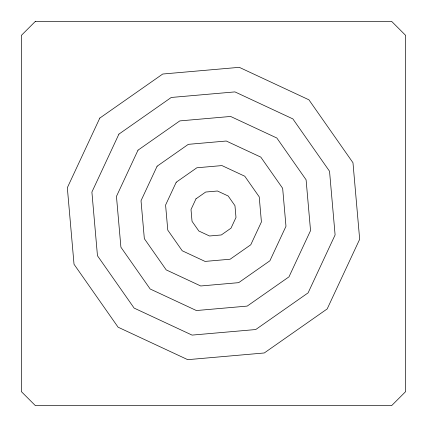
<?xml version="1.0" encoding="UTF-8"?>
<svg xmlns="http://www.w3.org/2000/svg" width="427" height="427" viewBox="0 0 427 427"><rect width="100%" height="100%" fill="white"/><g stroke="black" fill="none" stroke-linecap="round" stroke-linejoin="round"><path stroke-width="0.64" d="M99.801 118.092L67.333 187.725L74.026 264.265L118.092 327.199L187.725 359.667L264.265 352.974L327.199 308.908L359.667 239.275L352.974 162.735L308.908 99.801L239.275 67.333L162.735 74.026L99.801 118.092M118.909 134.126L91.896 192.059L97.463 255.736L134.126 308.091L192.059 335.104L255.736 329.537L308.091 292.874L335.104 234.941L329.537 171.264L292.874 118.909L234.941 91.896L171.264 97.463L118.909 134.126M138.012 150.16L116.459 196.388L120.905 247.201L150.16 288.988L196.388 310.541L247.201 306.095L288.988 276.84L310.541 230.612L306.095 179.799L276.84 138.012L230.612 116.459L179.799 120.905L138.012 150.16M157.12 166.194L141.022 200.722L144.342 238.672L166.194 269.88L200.722 285.978L238.672 282.658L269.88 260.806L285.978 226.278L282.658 188.328L260.806 157.12L226.278 141.022L188.328 144.342L157.12 166.194M176.228 182.222L165.585 205.051L167.779 230.142L182.222 250.772L205.051 261.415L230.142 259.221L250.772 244.778L261.415 221.949L259.221 196.858L244.778 176.228L221.949 165.585L196.858 167.779L176.228 182.222M196.004 198.817L191.008 209.534L192.038 221.314L198.817 230.996L209.534 235.992L221.314 234.962L230.996 228.183L235.992 217.466L234.962 205.686L228.183 196.004L217.466 191.008L205.686 192.038L196.004 198.817M35.393 21.35L21.35 35.393L21.35 391.607L35.393 405.65L391.607 405.65L405.65 391.607L405.65 35.393L391.607 21.35L35.393 21.35"/></g></svg>
